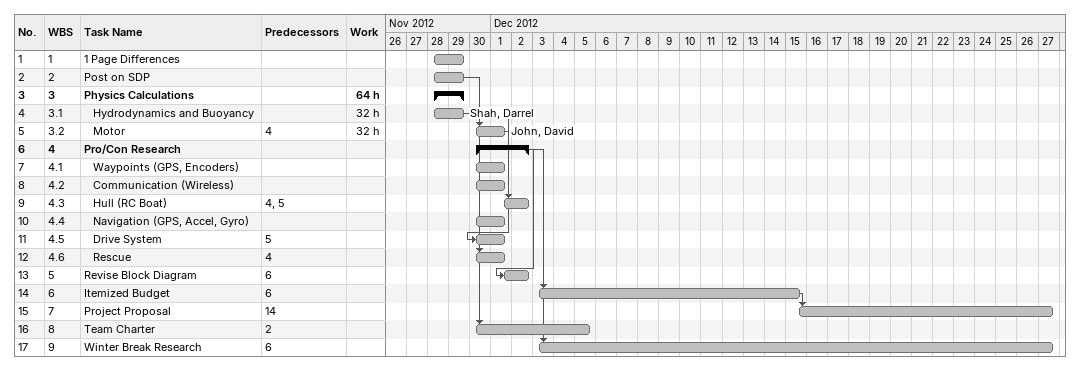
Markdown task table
| ID | WBS | Task | Start | Finish | Predecessors | Resources | Work (h) |
|---|---|---|---|---|---|---|---|
| 1 | 1 | 1 Page Differences | 2012-11-28 | 2012-11-29 |  |  |  |
| 2 | 2 | Post on SDP | 2012-11-28 | 2012-11-29 |  |  |  |
| 3 | 3 | **Physics Calculations** | 2012-11-28 | 2012-11-29 |  |  | 64 |
| 4 | 3.1 | Hydrodynamics and Buoyancy | 2012-11-28 | 2012-11-29 |  | Shah, Darrel | 32 |
| 5 | 3.2 | Motor | 2012-11-30 | 2012-12-01 | 4 | John, David | 32 |
| 6 | 4 | **Pro/Con Research** | 2012-11-30 | 2012-12-02 |  |  |  |
| 7 | 4.1 | Waypoints (GPS, Encoders) | 2012-11-30 | 2012-12-01 |  |  |  |
| 8 | 4.2 | Communication (Wireless) | 2012-11-30 | 2012-12-01 |  |  |  |
| 9 | 4.3 | Hull (RC Boat) | 2012-12-01 | 2012-12-02 | 4, 5 |  |  |
| 10 | 4.4 | Navigation (GPS, Accel, Gyro) | 2012-11-30 | 2012-12-01 |  |  |  |
| 11 | 4.5 | Drive System | 2012-11-30 | 2012-12-01 | 5 |  |  |
| 12 | 4.6 | Rescue | 2012-11-30 | 2012-12-01 | 4 |  |  |
| 13 | 5 | Revise Block Diagram | 2012-12-01 | 2012-12-02 | 6 |  |  |
| 14 | 6 | Itemized Budget | 2012-12-03 | 2012-12-15 | 6 |  |  |
| 15 | 7 | Project Proposal | 2012-12-15 | 2012-12-27 | 14 |  |  |
| 16 | 8 | Team Charter | 2012-11-30 | 2012-12-05 | 2 |  |  |
| 17 | 9 | Winter Break Research | 2012-12-03 | 2012-12-27 | 6 |  |  |
